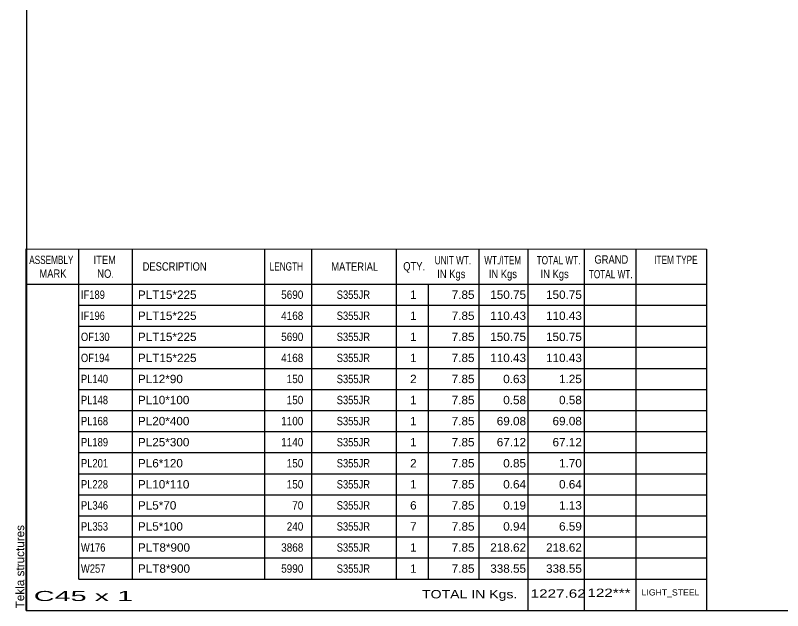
# Model space of a CAD drawing. Header units: millimetres. Extents: x -252 to 162, y -170 to 117.
# Drawn here: x -252.5 to -77.7, y -169.9 to -34.3 of the extents above; entities that cross this region are included whole.
import ezdxf

# ---------------------------------------------------------------- set-up
doc = ezdxf.new("R2010")
doc.units = ezdxf.units.MM
doc.styles.add('Arial', font='ARIAL.TTF', dxfattribs={"height": 0.2})

# ---------------------------------------------------------------- blocks, each defined once
blk = doc.blocks.new('Unknown-623355783-1210')
at = {"color": 5, "linetype": 'Continuous'}
for p, q in [((-249.96, 117.13), (-249.96, -169.87)), ((-249.96, -169.87), (160.04, -169.87))]:
    blk.add_line(p, q, dxfattribs=at)
at = {"color": 174, "linetype": 'Continuous', "style": 'Arial'}
blk.add_text('Tekla structures', height=1.9102, rotation=90, dxfattribs=at).set_placement((-250.46, -169.37))
blk = doc.blocks.new('CBS_BOM-623355783-4718')
at = {"color": 7, "linetype": 'Continuous'}
for p, q in [((-249.99, -95.5), (-249.99, -87.5)), ((-249.99, -87.5), (-95.07, -87.51)), ((-237.99, -95.5), (-237.99, -87.5)), ((-225.8, -95.5), (-225.8, -87.5)), ((-195.64, -95.5), (-195.64, -87.5)), ((-184.96, -95.5), (-184.96, -87.5)), ((-165.64, -95.5), (-165.64, -87.5)), ((-146.84, -95.5), (-146.84, -87.5)), ((-135.63, -95.5), (-135.63, -87.5)), ((-122.84, -95.5), (-122.84, -87.5)), ((-111.09, -95.5), (-111.09, -87.5)), ((-95.07, -87.51), (-95.07, -95.5)), ((-249.99, -95.5), (-95.07, -95.5)), ((-249.99, -100.3), (-249.99, -95.5)), ((-237.99, -100.3), (-237.99, -95.5)), ((-225.8, -100.3), (-225.8, -95.5)), ((-195.64, -100.3), (-195.64, -95.5)), ((-184.96, -100.3), (-184.96, -95.5)), ((-165.64, -100.3), (-165.64, -95.5)), ((-158.38, -100.3), (-158.38, -95.5)), ((-146.84, -100.3), (-146.84, -95.5)), ((-135.63, -100.3), (-135.63, -95.5)), ((-122.84, -100.3), (-122.84, -95.5)), ((-111.07, -100.3), (-111.07, -95.5)), ((-95.07, -95.51), (-95.07, -100.3)), ((-249.99, -105.1), (-249.99, -100.3)), ((-237.99, -100.3), (-95.07, -100.3)), ((-237.99, -105.1), (-237.99, -100.3)), ((-225.8, -105.1), (-225.8, -100.3)), ((-195.64, -105.1), (-195.64, -100.3)), ((-184.96, -105.1), (-184.96, -100.3)), ((-165.64, -105.1), (-165.64, -100.3)), ((-158.38, -105.1), (-158.38, -100.3)), ((-146.84, -105.1), (-146.84, -100.3)), ((-135.63, -105.1), (-135.63, -100.3)), ((-122.84, -105.1), (-122.84, -100.3)), ((-111.07, -105.1), (-111.07, -100.3)), ((-95.07, -100.31), (-95.07, -105.1)), ((-249.99, -109.9), (-249.99, -105.1)), ((-237.99, -105.1), (-95.07, -105.1)), ((-237.99, -109.9), (-237.99, -105.1)), ((-225.8, -109.9), (-225.8, -105.1)), ((-195.64, -109.9), (-195.64, -105.1)), ((-184.96, -109.9), (-184.96, -105.1)), ((-165.64, -109.9), (-165.64, -105.1)), ((-158.38, -109.9), (-158.38, -105.1)), ((-146.84, -109.9), (-146.84, -105.1)), ((-135.63, -109.9), (-135.63, -105.1)), ((-122.84, -109.9), (-122.84, -105.1)), ((-111.07, -109.9), (-111.07, -105.1)), ((-95.07, -105.11), (-95.07, -109.9)), ((-249.99, -114.7), (-249.99, -109.9)), ((-237.99, -109.9), (-95.07, -109.9)), ((-237.99, -114.7), (-237.99, -109.9)), ((-225.8, -114.7), (-225.8, -109.9)), ((-195.64, -114.7), (-195.64, -109.9)), ((-184.96, -114.7), (-184.96, -109.9)), ((-165.64, -114.7), (-165.64, -109.9)), ((-158.38, -114.7), (-158.38, -109.9)), ((-146.84, -114.7), (-146.84, -109.9)), ((-135.63, -114.7), (-135.63, -109.9)), ((-122.84, -114.7), (-122.84, -109.9)), ((-111.07, -114.7), (-111.07, -109.9)), ((-95.07, -109.91), (-95.07, -114.7)), ((-249.99, -119.5), (-249.99, -114.7)), ((-237.99, -114.7), (-95.07, -114.7)), ((-237.99, -119.5), (-237.99, -114.7)), ((-225.8, -119.5), (-225.8, -114.7)), ((-195.64, -119.5), (-195.64, -114.7)), ((-184.96, -119.5), (-184.96, -114.7)), ((-165.64, -119.5), (-165.64, -114.7)), ((-158.38, -119.5), (-158.38, -114.7)), ((-146.84, -119.5), (-146.84, -114.7)), ((-135.63, -119.5), (-135.63, -114.7)), ((-122.84, -119.5), (-122.84, -114.7)), ((-111.07, -119.5), (-111.07, -114.7)), ((-95.07, -114.71), (-95.07, -119.5)), ((-249.99, -124.3), (-249.99, -119.5)), ((-237.99, -119.5), (-95.07, -119.5)), ((-237.99, -124.3), (-237.99, -119.5)), ((-225.8, -124.3), (-225.8, -119.5)), ((-195.64, -124.3), (-195.64, -119.5)), ((-184.96, -124.3), (-184.96, -119.5)), ((-165.64, -124.3), (-165.64, -119.5)), ((-158.38, -124.3), (-158.38, -119.5)), ((-146.84, -124.3), (-146.84, -119.5)), ((-135.63, -124.3), (-135.63, -119.5)), ((-122.84, -124.3), (-122.84, -119.5)), ((-111.07, -124.3), (-111.07, -119.5)), ((-95.07, -119.51), (-95.07, -124.3)), ((-249.99, -129.1), (-249.99, -124.3)), ((-237.99, -124.3), (-95.07, -124.3)), ((-237.99, -129.1), (-237.99, -124.3)), ((-225.8, -129.1), (-225.8, -124.3)), ((-195.64, -129.1), (-195.64, -124.3)), ((-184.96, -129.1), (-184.96, -124.3)), ((-165.64, -129.1), (-165.64, -124.3)), ((-158.38, -129.1), (-158.38, -124.3)), ((-146.84, -129.1), (-146.84, -124.3)), ((-135.63, -129.1), (-135.63, -124.3)), ((-122.84, -129.1), (-122.84, -124.3)), ((-111.07, -129.1), (-111.07, -124.3)), ((-95.07, -124.31), (-95.07, -129.1)), ((-249.99, -133.9), (-249.99, -129.1)), ((-237.99, -129.1), (-95.07, -129.1)), ((-237.99, -133.9), (-237.99, -129.1)), ((-225.8, -133.9), (-225.8, -129.1)), ((-195.64, -133.9), (-195.64, -129.1)), ((-184.96, -133.9), (-184.96, -129.1)), ((-165.64, -133.9), (-165.64, -129.1)), ((-158.38, -133.9), (-158.38, -129.1)), ((-146.84, -133.9), (-146.84, -129.1)), ((-135.63, -133.9), (-135.63, -129.1)), ((-122.84, -133.9), (-122.84, -129.1)), ((-111.07, -133.9), (-111.07, -129.1)), ((-95.07, -129.11), (-95.07, -133.9)), ((-249.99, -138.7), (-249.99, -133.9)), ((-237.99, -133.9), (-95.07, -133.9)), ((-237.99, -138.7), (-237.99, -133.9)), ((-225.8, -138.7), (-225.8, -133.9)), ((-195.64, -138.7), (-195.64, -133.9)), ((-184.96, -138.7), (-184.96, -133.9)), ((-165.64, -138.7), (-165.64, -133.9)), ((-158.38, -138.7), (-158.38, -133.9)), ((-146.84, -138.7), (-146.84, -133.9)), ((-135.63, -138.7), (-135.63, -133.9)), ((-122.84, -138.7), (-122.84, -133.9)), ((-111.07, -138.7), (-111.07, -133.9)), ((-95.07, -133.91), (-95.07, -138.7)), ((-249.99, -143.5), (-249.99, -138.7)), ((-237.99, -138.7), (-95.07, -138.7)), ((-237.99, -143.5), (-237.99, -138.7)), ((-225.8, -143.5), (-225.8, -138.7)), ((-195.64, -143.5), (-195.64, -138.7)), ((-184.96, -143.5), (-184.96, -138.7)), ((-165.64, -143.5), (-165.64, -138.7)), ((-158.38, -143.5), (-158.38, -138.7)), ((-146.84, -143.5), (-146.84, -138.7)), ((-135.63, -143.5), (-135.63, -138.7)), ((-122.84, -143.5), (-122.84, -138.7)), ((-111.07, -143.5), (-111.07, -138.7)), ((-95.07, -138.71), (-95.07, -143.5)), ((-249.99, -148.3), (-249.99, -143.5)), ((-237.99, -143.5), (-95.07, -143.5)), ((-237.99, -148.3), (-237.99, -143.5)), ((-225.8, -148.3), (-225.8, -143.5)), ((-195.64, -148.3), (-195.64, -143.5)), ((-184.96, -148.3), (-184.96, -143.5)), ((-165.64, -148.3), (-165.64, -143.5)), ((-158.38, -148.3), (-158.38, -143.5)), ((-146.84, -148.3), (-146.84, -143.5)), ((-135.63, -148.3), (-135.63, -143.5)), ((-122.84, -148.3), (-122.84, -143.5)), ((-111.07, -148.3), (-111.07, -143.5)), ((-95.07, -143.51), (-95.07, -148.3)), ((-249.99, -153.1), (-249.99, -148.3)), ((-237.99, -148.3), (-95.07, -148.3)), ((-237.99, -153.1), (-237.99, -148.3)), ((-225.8, -153.1), (-225.8, -148.3)), ((-195.64, -153.1), (-195.64, -148.3)), ((-184.96, -153.1), (-184.96, -148.3)), ((-165.64, -153.1), (-165.64, -148.3)), ((-158.38, -153.1), (-158.38, -148.3)), ((-146.84, -153.1), (-146.84, -148.3)), ((-135.63, -153.1), (-135.63, -148.3)), ((-122.84, -153.1), (-122.84, -148.3)), ((-111.07, -153.1), (-111.07, -148.3)), ((-95.07, -148.31), (-95.07, -153.1)), ((-249.99, -157.9), (-249.99, -153.1)), ((-237.99, -153.1), (-95.07, -153.1)), ((-237.99, -157.9), (-237.99, -153.1)), ((-225.8, -157.9), (-225.8, -153.1)), ((-195.64, -157.9), (-195.64, -153.1)), ((-184.96, -157.9), (-184.96, -153.1)), ((-165.64, -157.9), (-165.64, -153.1)), ((-158.38, -157.9), (-158.38, -153.1)), ((-146.84, -157.9), (-146.84, -153.1)), ((-135.63, -157.9), (-135.63, -153.1)), ((-122.84, -157.9), (-122.84, -153.1)), ((-111.07, -157.9), (-111.07, -153.1)), ((-95.07, -153.11), (-95.07, -157.9)), ((-249.99, -162.7), (-249.99, -157.9)), ((-237.99, -157.9), (-95.07, -157.9)), ((-237.99, -162.7), (-237.99, -157.9)), ((-225.8, -162.7), (-225.8, -157.9)), ((-195.64, -162.7), (-195.64, -157.9)), ((-184.96, -162.7), (-184.96, -157.9)), ((-165.64, -162.7), (-165.64, -157.9)), ((-158.38, -162.7), (-158.38, -157.9)), ((-146.84, -162.7), (-146.84, -157.9)), ((-135.63, -162.7), (-135.63, -157.9)), ((-122.84, -162.7), (-122.84, -157.9)), ((-111.07, -162.7), (-111.07, -157.9)), ((-95.07, -157.91), (-95.07, -162.7)), ((-249.99, -169.9), (-249.99, -162.72)), ((-237.99, -162.7), (-95.07, -162.7)), ((-135.63, -169.9), (-135.63, -162.72)), ((-122.84, -169.9), (-122.84, -162.72)), ((-111.03, -169.9), (-111.03, -162.72)), ((-95.07, -162.7), (-95.07, -169.9)), ((-249.99, -169.9), (-95.07, -169.9))]:
    blk.add_line(p, q, dxfattribs=at)
at = {"color": 3, "linetype": 'Continuous', "style": 'Arial'}
for s, height, width, p in [('ASSEMBLY', 1.91, 0.7, (-249.31, -90.93)), ('ITEM', 1.91, 0.8, (-234.66, -90.93)), ('UNIT WT.', 1.91, 0.7, (-156.95, -91.01)), ('WT./ITEM', 1.91, 0.7, (-145.66, -91.01)), ('TOTAL WT.', 1.91, 0.7, (-133.72, -91.01)), ('GRAND', 1.91, 0.8, (-120.57, -90.85)), ('ITEM TYPE', 1.91, 0.7, (-106.93, -90.93)), ('DESCRIPTION', 1.9102, 0.8, (-223.48, -92.44)), ('LENGTH', 1.91, 0.7, (-194.53, -92.44)), ('MATERIAL', 1.91, 0.8, (-180.51, -92.48)), ('QTY.', 1.91, 0.8, (-164.12, -92.4)), ('MARK', 1.91, 0.8, (-246.99, -94.07)), ('NO.', 1.91, 0.8, (-233.81, -94.07)), ('IN Kgs', 1.91, 0.8, (-156.37, -94.15)), ('IN Kgs', 1.91, 0.8, (-144.62, -94.15)), ('IN Kgs', 1.91, 0.8, (-132.83, -94.15)), ('TOTAL WT.', 1.91, 0.7, (-121.83, -94.19))]:
    blk.add_text(s, height=height, dxfattribs=dict(at, width=width)).set_placement(p)
at = {"color": 7, "linetype": 'Continuous', "style": 'Arial'}
for s, width, p in [('IF189', 0.8, (-237.53, -98.87)), ('5690', 0.85, (-191.92, -98.87)), ('S355JR', 0.8, (-179.27, -98.87)), ('IF196', 0.8, (-237.53, -103.67)), ('4168', 0.85, (-191.92, -103.67)), ('S355JR', 0.8, (-179.27, -103.67)), ('OF130', 0.8, (-237.53, -108.47)), ('5690', 0.85, (-191.92, -108.47)), ('S355JR', 0.8, (-179.27, -108.47)), ('OF194', 0.8, (-237.53, -113.27)), ('4168', 0.85, (-191.92, -113.27)), ('S355JR', 0.8, (-179.27, -113.27)), ('PL140', 0.8, (-237.53, -118.07)), ('150', 0.85, (-190.66, -118.07)), ('S355JR', 0.8, (-179.27, -118.07)), ('PL148', 0.8, (-237.53, -122.87)), ('150', 0.85, (-190.66, -122.87)), ('S355JR', 0.8, (-179.27, -122.87)), ('PL168', 0.8, (-237.53, -127.67)), ('1100', 0.85, (-191.92, -127.67)), ('S355JR', 0.8, (-179.27, -127.67)), ('PL189', 0.8, (-237.53, -132.47)), ('1140', 0.85, (-191.92, -132.47)), ('S355JR', 0.8, (-179.27, -132.47)), ('PL201', 0.8, (-237.53, -137.27)), ('150', 0.85, (-190.66, -137.27)), ('S355JR', 0.8, (-179.27, -137.27)), ('PL228', 0.8, (-237.53, -142.07)), ('150', 0.85, (-190.66, -142.07)), ('S355JR', 0.8, (-179.27, -142.07)), ('PL346', 0.8, (-237.53, -146.87)), ('70', 0.85, (-189.4, -146.87)), ('S355JR', 0.8, (-179.27, -146.87)), ('PL353', 0.8, (-237.53, -151.67)), ('240', 0.85, (-190.66, -151.67)), ('S355JR', 0.8, (-179.27, -151.67)), ('W176', 0.8, (-237.53, -156.47)), ('3868', 0.85, (-191.92, -156.47)), ('S355JR', 0.8, (-179.27, -156.47)), ('W257', 0.8, (-237.53, -161.27)), ('5990', 0.85, (-191.92, -161.27)), ('S355JR', 0.8, (-179.27, -161.27))]:
    blk.add_text(s, height=1.91, dxfattribs=dict(at, width=width)).set_placement(p)
for s, p in [('PLT15*225', (-224.55, -98.87)), ('1', (-162.55, -98.87)), ('7.85', (-153.08, -98.87)), ('150.75', (-144.3, -98.87)), ('150.75', (-131.59, -98.87)), ('PLT15*225', (-224.55, -103.67)), ('1', (-162.55, -103.67)), ('7.85', (-153.08, -103.67)), ('110.43', (-144.3, -103.67)), ('110.43', (-131.59, -103.67)), ('PLT15*225', (-224.55, -108.47)), ('1', (-162.55, -108.47)), ('7.85', (-153.08, -108.47)), ('150.75', (-144.3, -108.47)), ('150.75', (-131.59, -108.47)), ('PLT15*225', (-224.55, -113.27)), ('1', (-162.55, -113.27)), ('7.85', (-153.08, -113.27)), ('110.43', (-144.3, -113.27)), ('110.43', (-131.59, -113.27)), ('PL12*90', (-224.55, -118.07)), ('2', (-162.55, -118.07)), ('7.85', (-153.08, -118.07)), ('0.63', (-141.34, -118.07)), ('1.25', (-128.63, -118.07)), ('PL10*100', (-224.55, -122.87)), ('1', (-162.55, -122.87)), ('7.85', (-153.08, -122.87)), ('0.58', (-141.34, -122.87)), ('0.58', (-128.63, -122.87)), ('PL20*400', (-224.55, -127.67)), ('1', (-162.55, -127.67)), ('7.85', (-153.08, -127.67)), ('69.08', (-142.82, -127.67)), ('69.08', (-130.11, -127.67)), ('PL25*300', (-224.55, -132.47)), ('1', (-162.55, -132.47)), ('7.85', (-153.08, -132.47)), ('67.12', (-142.82, -132.47)), ('67.12', (-130.11, -132.47)), ('PL6*120', (-224.55, -137.27)), ('2', (-162.55, -137.27)), ('7.85', (-153.08, -137.27)), ('0.85', (-141.34, -137.27)), ('1.70', (-128.63, -137.27)), ('PL10*110', (-224.55, -142.07)), ('1', (-162.55, -142.07)), ('7.85', (-153.08, -142.07)), ('0.64', (-141.34, -142.07)), ('0.64', (-128.63, -142.07)), ('PL5*70', (-224.55, -146.87)), ('6', (-162.55, -146.87)), ('7.85', (-153.08, -146.87)), ('0.19', (-141.34, -146.87)), ('1.13', (-128.63, -146.87)), ('PL5*100', (-224.55, -151.67)), ('7', (-162.55, -151.67)), ('7.85', (-153.08, -151.67)), ('0.94', (-141.34, -151.67)), ('6.59', (-128.63, -151.67)), ('PLT8*900', (-224.55, -156.47)), ('1', (-162.55, -156.47)), ('7.85', (-153.08, -156.47)), ('218.62', (-144.3, -156.47)), ('218.62', (-131.59, -156.47)), ('PLT8*900', (-224.55, -161.27)), ('1', (-162.55, -161.27)), ('7.85', (-153.08, -161.27)), ('338.55', (-144.3, -161.27)), ('338.55', (-131.59, -161.27))]:
    blk.add_text(s, height=1.91, dxfattribs=at).set_placement(p)
at = {"color": 6, "linetype": 'Continuous', "style": 'Arial'}
for s, height, width, p in [('C45 x 1', 2.292, 2.05, (-248.27, -167.71)), ('TOTAL IN Kgs.', 1.9102, 1.2, (-159.83, -167.11)), ('1227.62', 1.91, 1.3, (-135.1, -166.96)), ('122***', 1.91, 1.3, (-122.17, -166.8))]:
    blk.add_text(s, height=height, dxfattribs=dict(at, width=width)).set_placement(p)
blk.add_text('LIGHT_STEEL', height=1.4135, dxfattribs=at).set_placement((-109.82, -166.45))

msp = doc.modelspace()

# ---------------------------------------------------------------- block references
for name in ['Unknown-623355783-1210', 'CBS_BOM-623355783-4718']:
    msp.add_blockref(name, (0, 0))

doc.saveas('drawing.dxf')
